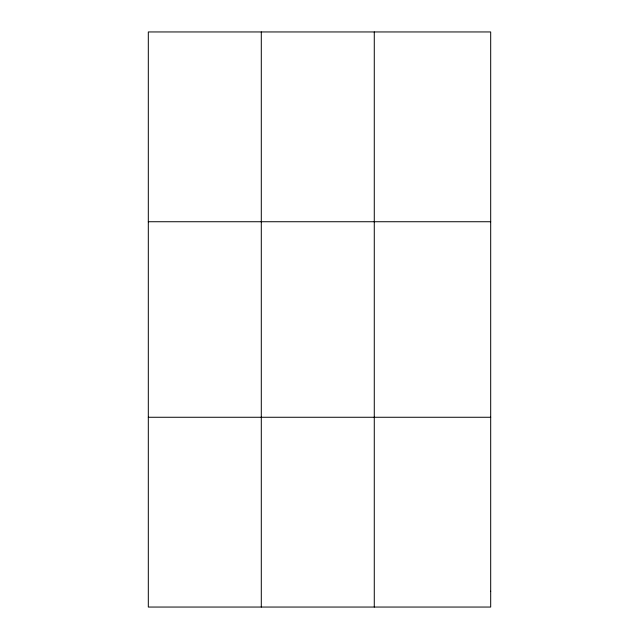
<?xml version="1.0" encoding="UTF-8"?>
<svg xmlns="http://www.w3.org/2000/svg" width="639" height="639" viewBox="0 0 639 639"><rect width="100%" height="100%" fill="white"/><g stroke="black" fill="none" stroke-linecap="round" stroke-linejoin="round"><path stroke-width="0.96" d="M261.295 607.05L261.295 31.95M374.278 607.05L374.278 31.95M148.312 221.733L490.688 221.733M148.312 417.267L490.688 417.267M490.688 591.235L490.688 607.05L148.312 607.05L148.312 31.95L490.688 31.95L490.688 591.235"/></g></svg>
